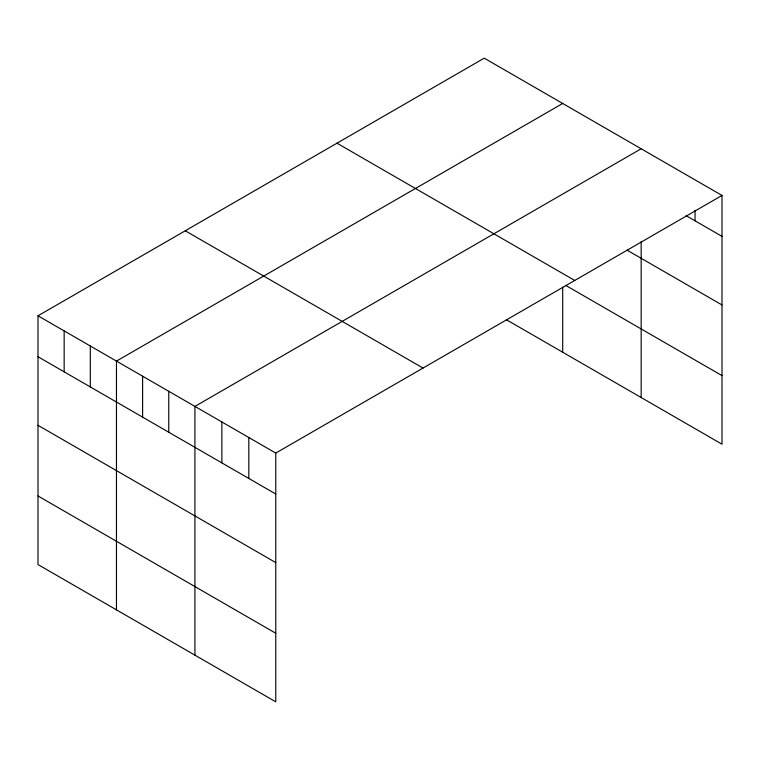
<?xml version="1.0" encoding="UTF-8"?>
<svg xmlns="http://www.w3.org/2000/svg" width="760" height="760" viewBox="0 0 760 760"><rect width="100%" height="100%" fill="white"/><g stroke="black" fill="none" stroke-linecap="round" stroke-linejoin="round"><path stroke-width="1.14" d="M722 195.443L275.766 453.074L275.766 701.832L38 564.556L38 315.799L484.234 58.168L722 195.443L722 444.201L506.369 319.703M562.694 103.464L116.46 361.104L116.46 609.862M641.164 148.77L194.921 406.401L194.921 655.158M686.071 215.631L722 236.379M627.076 250.154L722 304.959M336.974 143.184L574.74 280.459M565.716 285.389L722 375.62M185.259 230.784L423.026 368.058M38 315.799L275.766 453.074M38 356.734L275.766 494.009M38 425.315L275.766 562.59M38 495.976L275.766 633.251M695.058 210.292L695.058 220.818M641.164 241.727L641.164 397.527M562.694 287.195L562.694 352.231M248.815 437.513L248.815 478.448M221.873 421.962L221.873 462.897M168.767 391.295L168.767 432.231M142.614 376.2L142.614 417.135M90.307 345.999L90.307 386.935M64.153 330.904L64.153 371.839"/></g></svg>
